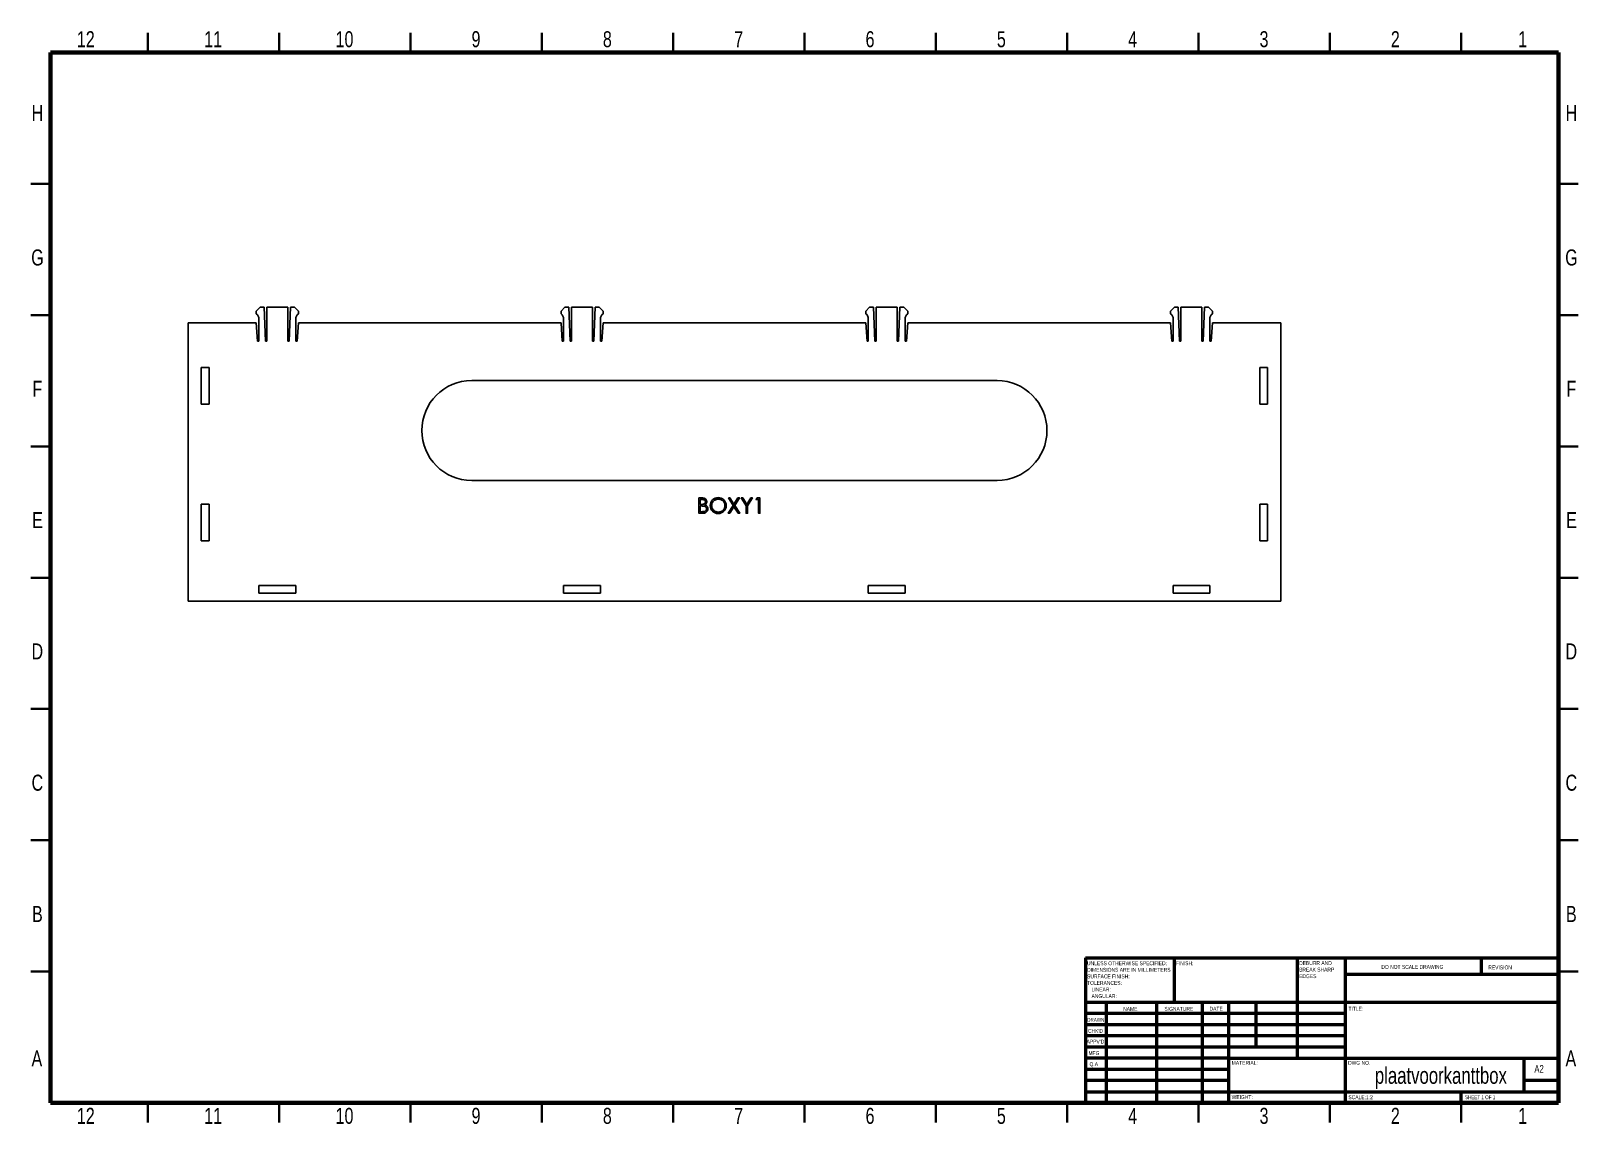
# Model space of a CAD drawing. Header units: millimetres. Extents: x 2 to 592, y 2 to 418.
import ezdxf

# ---------------------------------------------------------------- set-up
doc = ezdxf.new("R2010")
doc.units = ezdxf.units.MM
doc.styles.add('SLDTEXTSTYLE0', font='TXT', dxfattribs={"width": 0.75})
doc.styles.add('SLDTEXTSTYLE1', font='TXT', dxfattribs={"width": 0.686449})
doc.styles.add('SLDTEXTSTYLE2', font='TXT', dxfattribs={"width": 0.6875})

# ---------------------------------------------------------------- blocks, each defined once
blk = doc.blocks.new('SW_NOTE_0')
at = {"color": 0, "linetype": 'Continuous', "lineweight": 0, "char_height": 1.5, "attachment_point": 1, "style": 'SLDTEXTSTYLE0'}
for s, insert in [('UNLESS OTHERWISE SPECIFIED:', (0, 1.93)), ('TOLERANCES:', (0, -5.57)), ('SURFACE FINISH:', (0, -3.07)), ('DIMENSIONS ARE IN MILLIMETERS', (0, -0.57)), ('ANGULAR:', (1.69, -10.57)), ('LINEAR:', (1.69, -8.07))]:
    blk.add_mtext(s, dxfattribs=dict(at, insert=insert))
blk = doc.blocks.new('SW_NOTE_1')
at = {"color": 0, "linetype": 'Continuous', "lineweight": 0, "char_height": 1.5, "attachment_point": 1, "style": 'SLDTEXTSTYLE0'}
for s, insert in [('DEBURR AND', (0, 1.93)), ('BREAK SHARP', (0, -0.57)), ('EDGES', (0, -3.07))]:
    blk.add_mtext(s, dxfattribs=dict(at, insert=insert))

msp = doc.modelspace()

# ---------------------------------------------------------------- linework, layer by layer
at = {"color": 7, "linetype": 'Continuous', "lineweight": 35}
for p, q in [((47, 410), (47, 417.5)), ((97, 410), (97, 417.5)), ((147, 410), (147, 417.5)), ((197, 410), (197, 417.5)), ((247, 410), (247, 417.5)), ((297, 417.5), (297, 410)), ((297, 410), (297, 417.5)), ((347, 410), (347, 417.5)), ((397, 410), (397, 417.5)), ((447, 410), (447, 417.5)), ((497, 410), (497, 417.5)), ((547, 410), (547, 417.5)), ((10, 360), (2.5, 360)), ((584, 360), (591.5, 360)), ((10, 310), (2.5, 310)), ((584, 310), (591.5, 310)), ((10, 260), (2.5, 260)), ((584, 260), (591.5, 260)), ((2.5, 210), (10, 210)), ((10, 210), (2.5, 210)), ((591.5, 210), (584, 210)), ((584, 210), (591.5, 210)), ((10, 160), (2.5, 160)), ((584, 160), (591.5, 160)), ((10, 110), (2.5, 110)), ((584, 110), (591.5, 110)), ((10, 60), (2.5, 60)), ((584, 60), (591.5, 60)), ((47, 10), (47, 2.5)), ((97, 10), (97, 2.5)), ((147, 10), (147, 2.5)), ((197, 10), (197, 2.5)), ((247, 10), (247, 2.5)), ((297, 2.5), (297, 10)), ((297, 10), (297, 2.5)), ((347, 10), (347, 2.5)), ((397, 10), (397, 2.5)), ((447, 10), (447, 2.5)), ((497, 10), (497, 2.5)), ((547, 10), (547, 2.5))]:
    msp.add_line(p, q, dxfattribs=at)
at = {"color": 7, "linetype": 'Continuous', "lineweight": 70}
for p, q in [((10, 10), (10, 410)), ((10, 410), (584, 410)), ((584, 410), (584, 10)), ((584, 10), (10, 10))]:
    msp.add_line(p, q, dxfattribs=at)
at = {"color": 7, "linetype": 'Continuous', "lineweight": 25}
for p, q in [((89.8, 313.03), (88.3, 311.53)), ((91.3, 313.03), (89.8, 313.03)), ((91.8, 300.03), (91.3, 313.03)), ((92.3, 313.03), (92.3, 300.03)), ((100.3, 313.03), (92.3, 313.03)), ((100.3, 300.03), (100.3, 313.03)), ((101.3, 313.03), (100.8, 300.03)), ((102.8, 313.03), (101.3, 313.03)), ((104.3, 311.53), (102.8, 313.03)), ((205.8, 313.03), (204.3, 311.53)), ((207.3, 313.03), (205.8, 313.03)), ((207.8, 300.03), (207.3, 313.03)), ((208.3, 313.03), (208.3, 300.03)), ((216.3, 313.03), (208.3, 313.03)), ((216.3, 300.03), (216.3, 313.03)), ((217.3, 313.03), (216.8, 300.03)), ((218.8, 313.03), (217.3, 313.03)), ((220.3, 311.53), (218.8, 313.03)), ((321.8, 313.03), (320.3, 311.53)), ((323.3, 313.03), (321.8, 313.03)), ((323.8, 300.03), (323.3, 313.03)), ((324.3, 313.03), (324.3, 300.03)), ((332.3, 313.03), (324.3, 313.03)), ((332.3, 300.03), (332.3, 313.03)), ((333.3, 313.03), (332.8, 300.03)), ((334.8, 313.03), (333.3, 313.03)), ((336.3, 311.53), (334.8, 313.03)), ((437.8, 313.03), (436.3, 311.53)), ((439.3, 313.03), (437.8, 313.03)), ((439.8, 300.03), (439.3, 313.03)), ((440.3, 313.03), (440.3, 300.03)), ((448.3, 313.03), (440.3, 313.03)), ((448.3, 300.03), (448.3, 313.03)), ((449.3, 313.03), (448.8, 300.03)), ((450.8, 313.03), (449.3, 313.03)), ((452.3, 311.53), (450.8, 313.03)), ((62.3, 307.04), (62.3, 201.04)), ((88.3, 307.04), (62.3, 307.04)), ((88.3, 311.53), (88.3, 310.53)), ((88.3, 310.53), (88.8, 310.03)), ((88.8, 300.03), (88.3, 307.04)), ((88.8, 310.03), (89.3, 309.03)), ((89.3, 309.03), (89.3, 300.03)), ((103.3, 309.03), (103.8, 310.03)), ((103.3, 300.03), (103.3, 309.03)), ((103.8, 310.03), (104.3, 310.53)), ((104.3, 307.04), (103.8, 300.03)), ((104.3, 310.53), (104.3, 311.53)), ((204.3, 307.04), (104.3, 307.04)), ((204.3, 311.53), (204.3, 310.53)), ((204.3, 310.53), (204.8, 310.03)), ((204.8, 300.03), (204.3, 307.04)), ((204.8, 310.03), (205.3, 309.03)), ((205.3, 309.03), (205.3, 300.03)), ((219.3, 309.03), (219.8, 310.03)), ((219.3, 300.03), (219.3, 309.03)), ((219.8, 310.03), (220.3, 310.53)), ((220.3, 307.04), (219.8, 300.03)), ((220.3, 310.53), (220.3, 311.53)), ((320.3, 307.04), (220.3, 307.04)), ((320.3, 311.53), (320.3, 310.53)), ((320.3, 310.53), (320.8, 310.03)), ((320.8, 300.03), (320.3, 307.04)), ((320.8, 310.03), (321.3, 309.03)), ((321.3, 309.03), (321.3, 300.03)), ((335.3, 309.03), (335.8, 310.03)), ((335.3, 300.03), (335.3, 309.03)), ((335.8, 310.03), (336.3, 310.53)), ((336.3, 307.04), (335.8, 300.03)), ((336.3, 310.53), (336.3, 311.53)), ((436.3, 307.04), (336.3, 307.04)), ((436.3, 311.53), (436.3, 310.53)), ((436.3, 310.53), (436.8, 310.03)), ((436.8, 300.03), (436.3, 307.04)), ((436.8, 310.03), (437.3, 309.03)), ((437.3, 309.03), (437.3, 300.03)), ((451.3, 309.03), (451.8, 310.03)), ((451.3, 300.03), (451.3, 309.03)), ((451.8, 310.03), (452.3, 310.53)), ((452.3, 307.04), (451.8, 300.03)), ((452.3, 310.53), (452.3, 311.53)), ((478.3, 307.04), (452.3, 307.04)), ((478.3, 201.04), (478.3, 307.04)), ((89.3, 300.03), (88.8, 300.03)), ((92.3, 300.03), (91.8, 300.03)), ((100.8, 300.03), (100.3, 300.03)), ((103.8, 300.03), (103.3, 300.03)), ((205.3, 300.03), (204.8, 300.03)), ((208.3, 300.03), (207.8, 300.03)), ((216.8, 300.03), (216.3, 300.03)), ((219.8, 300.03), (219.3, 300.03)), ((321.3, 300.03), (320.8, 300.03)), ((324.3, 300.03), (323.8, 300.03)), ((332.8, 300.03), (332.3, 300.03)), ((335.8, 300.03), (335.3, 300.03)), ((437.3, 300.03), (436.8, 300.03)), ((440.3, 300.03), (439.8, 300.03)), ((448.8, 300.03), (448.3, 300.03)), ((451.8, 300.03), (451.3, 300.03)), ((70.3, 290.04), (67.3, 290.04)), ((67.3, 290.04), (67.3, 276.04)), ((70.3, 276.04), (70.3, 290.04)), ((470.3, 290.04), (470.3, 276.04)), ((473.3, 290.04), (470.3, 290.04)), ((473.3, 276.04), (473.3, 290.04)), ((370.3, 285.04), (170.3, 285.04)), ((67.3, 276.04), (70.3, 276.04)), ((470.3, 276.04), (473.3, 276.04)), ((170.3, 247.04), (370.3, 247.04)), ((70.3, 238.04), (67.3, 238.04)), ((67.3, 238.04), (67.3, 224.04)), ((70.3, 224.04), (70.3, 238.04)), ((473.3, 238.04), (470.3, 238.04)), ((470.3, 238.04), (470.3, 224.04)), ((473.3, 224.04), (473.3, 238.04)), ((67.3, 224.04), (70.3, 224.04)), ((470.3, 224.04), (473.3, 224.04)), ((103.3, 207.04), (89.3, 207.04)), ((89.3, 207.04), (89.3, 204.04)), ((103.3, 204.04), (103.3, 207.04)), ((219.3, 207.04), (205.3, 207.04)), ((205.3, 207.04), (205.3, 204.04)), ((219.3, 204.04), (219.3, 207.04)), ((321.3, 207.04), (321.3, 204.04)), ((335.3, 207.04), (321.3, 207.04)), ((335.3, 204.04), (335.3, 207.04)), ((437.3, 207.04), (437.3, 204.04)), ((451.3, 207.04), (437.3, 207.04)), ((451.3, 204.04), (451.3, 207.04)), ((62.3, 201.04), (478.3, 201.04)), ((89.3, 204.04), (103.3, 204.04)), ((205.3, 204.04), (219.3, 204.04)), ((321.3, 204.04), (335.3, 204.04)), ((437.3, 204.04), (451.3, 204.04))]:
    msp.add_line(p, q, dxfattribs=at)
at = {"color": 7, "linetype": 'Continuous', "lineweight": 50}
for p, q in [((404, 65.25), (584, 65.25)), ((404, 65.25), (404, 10)), ((437.8, 48.25), (437.8, 65.25)), ((484.6, 65.25), (484.6, 27)), ((502.8, 65.25), (502.8, 10)), ((554.8, 58.88), (554.8, 65.25)), ((584, 58.88), (502.8, 58.88)), ((584, 48.25), (404, 48.25)), ((411.8, 48.25), (411.8, 10)), ((430.99, 48.25), (430.99, 10)), ((448.4, 48.25), (448.4, 10)), ((458.6, 10), (458.6, 48.25)), ((469, 31.25), (469, 48.25)), ((502.8, 44), (404, 44)), ((502.8, 39.75), (404, 39.75)), ((502.8, 35.5), (404, 35.5)), ((502.8, 31.25), (404, 31.25)), ((458.6, 27), (404, 27)), ((458.6, 27), (584, 27)), ((571, 14.25), (571, 27)), ((458.6, 22.75), (404, 22.75)), ((458.6, 18.5), (404, 18.5)), ((584, 18.5), (571, 18.5)), ((404, 14.25), (584, 14.25)), ((547, 10), (547, 14.25))]:
    msp.add_line(p, q, dxfattribs=at)
at = {"color": 7, "linetype": 'Continuous', "flags": 128}
for points in [[(256.8, 240.36), (257.94, 240.36), (257.94, 240.36), (258.1, 240.35), (258.26, 240.35), (258.41, 240.33), (258.54, 240.31), (258.67, 240.29), (258.79, 240.26), (258.89, 240.23), (258.99, 240.19), (259.17, 240.1), (259.32, 239.98), (259.46, 239.84), (259.57, 239.68), (259.67, 239.5), (259.73, 239.32), (259.77, 239.12), (259.79, 238.91), (259.79, 238.91), (259.78, 238.72), (259.74, 238.54), (259.69, 238.36), (259.61, 238.2), (259.52, 238.05), (259.4, 237.91), (259.27, 237.78), (259.11, 237.68), (259.11, 237.68), (259.31, 237.6), (259.48, 237.51), (259.63, 237.42), (259.76, 237.32), (259.86, 237.21), (259.96, 237.09), (260.04, 236.96), (260.11, 236.82), (260.16, 236.67), (260.2, 236.52), (260.23, 236.36), (260.23, 236.19), (260.23, 236.19), (260.23, 236.02), (260.2, 235.85), (260.16, 235.7), (260.11, 235.55), (260.04, 235.41), (259.95, 235.27), (259.85, 235.14), (259.73, 235.02), (259.6, 234.9), (259.45, 234.81), (259.3, 234.72), (259.14, 234.66), (258.96, 234.6), (258.78, 234.57), (258.58, 234.54), (258.37, 234.54), (258.37, 234.54), (256.8, 234.54), (256.8, 234.54), (256.8, 240.36)], [(257.32, 239.76), (257.32, 237.89), (257.32, 237.89), (257.67, 237.89), (257.67, 237.89), (257.83, 237.9), (257.97, 237.9), (258.1, 237.91), (258.23, 237.92), (258.34, 237.94), (258.44, 237.96), (258.53, 237.98), (258.61, 238.01), (258.75, 238.07), (258.88, 238.15), (258.99, 238.25), (259.09, 238.36), (259.16, 238.49), (259.22, 238.62), (259.25, 238.76), (259.26, 238.9), (259.26, 238.9), (259.26, 239), (259.24, 239.09), (259.22, 239.18), (259.19, 239.26), (259.15, 239.34), (259.1, 239.41), (259.04, 239.47), (258.97, 239.53), (258.89, 239.59), (258.8, 239.63), (258.7, 239.67), (258.59, 239.7), (258.46, 239.73), (258.33, 239.75), (258.19, 239.76), (258.03, 239.76), (258.03, 239.76), (257.32, 239.76)], [(257.32, 237.3), (257.32, 235.13), (257.32, 235.13), (258.07, 235.13), (258.07, 235.13), (258.23, 235.14), (258.37, 235.14), (258.51, 235.15), (258.64, 235.16), (258.75, 235.18), (258.86, 235.2), (258.95, 235.23), (259.03, 235.25), (259.18, 235.32), (259.31, 235.41), (259.42, 235.51), (259.52, 235.63), (259.61, 235.76), (259.66, 235.9), (259.7, 236.04), (259.71, 236.19), (259.71, 236.19), (259.71, 236.28), (259.69, 236.37), (259.67, 236.46), (259.65, 236.54), (259.61, 236.62), (259.57, 236.7), (259.52, 236.77), (259.46, 236.84), (259.32, 236.97), (259.15, 237.08), (258.97, 237.17), (258.76, 237.23), (258.76, 237.23), (258.67, 237.24), (258.57, 237.26), (258.46, 237.27), (258.33, 237.28), (258.19, 237.29), (258.03, 237.29), (257.86, 237.3), (257.67, 237.3), (257.67, 237.3), (257.32, 237.3)], [(264.18, 239.91), (264.01, 239.9), (263.85, 239.89), (263.69, 239.86), (263.53, 239.83), (263.37, 239.78), (263.22, 239.72), (263.07, 239.65), (262.92, 239.58), (262.77, 239.49), (262.63, 239.39), (262.51, 239.29), (262.39, 239.19), (262.27, 239.07), (262.17, 238.95), (262.07, 238.82), (261.99, 238.68), (261.91, 238.54), (261.84, 238.39), (261.78, 238.24), (261.74, 238.08), (261.7, 237.92), (261.67, 237.76), (261.66, 237.59), (261.65, 237.42), (261.65, 237.42), (261.66, 237.17), (261.7, 236.93), (261.76, 236.7), (261.84, 236.48), (261.94, 236.27), (262.07, 236.06), (262.22, 235.87), (262.39, 235.69), (262.58, 235.52), (262.78, 235.38), (262.99, 235.26), (263.21, 235.16), (263.44, 235.08), (263.67, 235.03), (263.92, 234.99), (264.18, 234.98), (264.18, 234.98), (264.35, 234.99), (264.52, 235), (264.69, 235.03), (264.85, 235.07), (265.01, 235.11), (265.16, 235.17), (265.32, 235.23), (265.47, 235.31), (265.61, 235.39), (265.75, 235.49), (265.88, 235.59), (266, 235.69), (266.11, 235.81), (266.21, 235.93), (266.31, 236.06), (266.39, 236.2), (266.47, 236.34), (266.54, 236.49), (266.6, 236.64), (266.64, 236.79), (266.68, 236.95), (266.7, 237.11), (266.72, 237.28), (266.73, 237.45), (266.73, 237.45), (266.72, 237.62), (266.7, 237.78), (266.68, 237.95), (266.64, 238.1), (266.6, 238.26), (266.54, 238.4), (266.47, 238.55), (266.39, 238.69), (266.31, 238.82), (266.21, 238.95), (266.11, 239.07), (265.99, 239.19), (265.87, 239.3), (265.74, 239.4), (265.6, 239.49), (265.46, 239.58), (265.31, 239.65), (265.15, 239.72), (264.99, 239.78), (264.84, 239.83), (264.67, 239.86), (264.51, 239.89), (264.34, 239.9), (264.18, 239.91)], [(268.03, 240.36), (268.63, 240.36), (268.63, 240.36), (270.16, 237.98), (270.16, 237.98), (271.68, 240.36), (271.68, 240.36), (272.29, 240.36), (272.29, 240.36), (270.46, 237.5), (270.46, 237.5), (272.36, 234.54), (272.36, 234.54), (271.76, 234.54), (271.76, 234.54), (270.16, 237.03), (270.16, 237.03), (268.56, 234.54), (268.56, 234.54), (267.96, 234.54), (267.96, 234.54), (269.86, 237.5), (269.86, 237.5), (268.03, 240.36)], [(272.92, 240.36), (273.52, 240.36), (273.52, 240.36), (275.05, 237.86), (275.05, 237.86), (276.58, 240.36), (276.58, 240.36), (277.17, 240.36), (277.17, 240.36), (275.31, 237.3), (275.31, 237.3), (275.31, 234.54), (275.31, 234.54), (274.79, 234.54), (274.79, 234.54), (274.79, 237.3), (274.79, 237.3), (272.92, 240.36)], [(278.93, 240.36), (280.01, 240.36), (280.01, 240.36), (280.01, 234.54), (280.01, 234.54), (279.49, 234.54), (279.49, 234.54), (279.49, 239.76), (279.49, 239.76), (278.59, 239.76), (278.59, 239.76), (278.93, 240.36)]]:
    msp.add_lwpolyline(points, dxfattribs=at)
at = {"color": 7, "linetype": 'Continuous', "lineweight": 25}
for centre, start, end in [((170.3, 266.04), 90, 270), ((370.3, 266.04), 270, 90)]:
    msp.add_arc(centre, 19, start, end, dxfattribs=at)
at = {"color": 7, "linetype": 'Continuous'}
msp.add_arc((264.15, 237.45), 3.05, 90.00002, 89.99998, dxfattribs=at)

# ---------------------------------------------------------------- block references
at = {"color": 7, "linetype": 'Continuous', "lineweight": 0}
for name, p in [('SW_NOTE_0', (404.59, 61.99)), ('SW_NOTE_1', (485.31, 62.07))]:
    msp.add_blockref(name, p, dxfattribs=at)

# ---------------------------------------------------------------- texts
for s, insert, char_height, attachment_point, style in [('12', (23.38, 418.11), 6.096, 2, 'SLDTEXTSTYLE0'), ('10', (121.88, 418.11), 6.096, 2, 'SLDTEXTSTYLE0'), ('9', (171.94, 418.11), 6.1, 2, 'SLDTEXTSTYLE0'), ('8', (221.94, 418.11), 6.1, 2, 'SLDTEXTSTYLE0'), ('6', (321.94, 418.11), 6.1, 2, 'SLDTEXTSTYLE0'), ('3', (471.94, 418.11), 6.1, 2, 'SLDTEXTSTYLE0'), ('2', (521.94, 418.11), 6.1, 2, 'SLDTEXTSTYLE0'), ('11', (71.88, 418.11), 6.096, 2, 'SLDTEXTSTYLE0'), ('7', (271.94, 418.11), 6.1, 2, 'SLDTEXTSTYLE0'), ('5', (371.94, 418.11), 6.1, 2, 'SLDTEXTSTYLE0'), ('4', (421.94, 418.11), 6.1, 2, 'SLDTEXTSTYLE0'), ('1', (570.44, 418.11), 6.1, 2, 'SLDTEXTSTYLE0'), ('H', (4.99, 389.98), 6.1, 2, 'SLDTEXTSTYLE0'), ('H', (588.99, 389.98), 6.1, 2, 'SLDTEXTSTYLE0'), ('G', (4.98, 334.98), 6.1, 2, 'SLDTEXTSTYLE0'), ('G', (588.98, 334.98), 6.1, 2, 'SLDTEXTSTYLE0'), ('F', (4.94, 284.98), 6.1, 2, 'SLDTEXTSTYLE0'), ('F', (588.94, 284.98), 6.1, 2, 'SLDTEXTSTYLE0'), ('E', (5.01, 234.98), 6.1, 2, 'SLDTEXTSTYLE0'), ('E', (589.01, 234.98), 6.1, 2, 'SLDTEXTSTYLE0'), ('D', (4.93, 184.98), 6.1, 2, 'SLDTEXTSTYLE0'), ('D', (588.93, 184.98), 6.1, 2, 'SLDTEXTSTYLE0'), ('C', (4.94, 134.98), 6.1, 2, 'SLDTEXTSTYLE0'), ('C', (588.94, 134.98), 6.1, 2, 'SLDTEXTSTYLE0'), ('B', (4.95, 84.98), 6.1, 2, 'SLDTEXTSTYLE0'), ('B', (588.95, 84.98), 6.1, 2, 'SLDTEXTSTYLE0'), ('FINISH:', (438.37, 63.92), 1.5, 1, 'SLDTEXTSTYLE0'), ('DO NOT SCALE DRAWING', (516.61, 62.53), 1.5, 1, 'SLDTEXTSTYLE0'), ('REVISION', (557.33, 62.33), 1.5, 1, 'SLDTEXTSTYLE0'), ('DRAWN', (404.64, 42.38), 1.5, 1, 'SLDTEXTSTYLE1'), ('NAME', (418.32, 46.5), 1.5, 1, 'SLDTEXTSTYLE0'), ('SIGNATURE', (434.03, 46.56), 1.5, 1, 'SLDTEXTSTYLE0'), ('DATE', (451.21, 46.58), 1.5, 1, 'SLDTEXTSTYLE0'), ('TITLE:', (504.09, 46.58), 1.5, 1, 'SLDTEXTSTYLE0'), ("CHK'D", (404.94, 38.16), 1.5, 1, 'SLDTEXTSTYLE0'), ('A', (4.76, 29.98), 6.1, 2, 'SLDTEXTSTYLE0'), ("APPV'D", (404.4, 34.07), 1.5, 1, 'SLDTEXTSTYLE0'), ('MFG', (405.12, 29.72), 1.5, 1, 'SLDTEXTSTYLE0'), ('A', (588.76, 29.98), 6.1, 2, 'SLDTEXTSTYLE0'), ('Q.A', (405.51, 25.5), 1.5, 1, 'SLDTEXTSTYLE0'), ('MATERIAL:', (459.65, 25.99), 1.5, 1, 'SLDTEXTSTYLE0'), ('DWG NO.', (503.95, 25.99), 1.5, 1, 'SLDTEXTSTYLE0'), ('plaatvoorkanttbox', (539.28, 23.61), 6.35, 2, 'SLDTEXTSTYLE0'), ('A2', (574.87, 24.41), 2.91, 1, 'SLDTEXTSTYLE0'), ('WEIGHT:', (459.62, 12.95), 1.499, 1, 'SLDTEXTSTYLE0'), ('SCALE:1:2', (504.07, 12.9), 1.5, 1, 'SLDTEXTSTYLE0'), ('SHEET 1 OF 1', (548.48, 12.9), 1.5, 1, 'SLDTEXTSTYLE2'), ('12', (23.38, 8.11), 6.096, 2, 'SLDTEXTSTYLE0'), ('11', (71.88, 8.11), 6.096, 2, 'SLDTEXTSTYLE0'), ('10', (121.88, 8.11), 6.096, 2, 'SLDTEXTSTYLE0'), ('9', (171.94, 8.11), 6.1, 2, 'SLDTEXTSTYLE0'), ('8', (221.94, 8.11), 6.1, 2, 'SLDTEXTSTYLE0'), ('7', (271.94, 8.11), 6.1, 2, 'SLDTEXTSTYLE0'), ('6', (321.94, 8.11), 6.1, 2, 'SLDTEXTSTYLE0'), ('5', (371.94, 8.11), 6.1, 2, 'SLDTEXTSTYLE0'), ('4', (421.94, 8.11), 6.1, 2, 'SLDTEXTSTYLE0'), ('3', (471.94, 8.11), 6.1, 2, 'SLDTEXTSTYLE0'), ('2', (521.94, 8.11), 6.1, 2, 'SLDTEXTSTYLE0'), ('1', (570.44, 8.11), 6.1, 2, 'SLDTEXTSTYLE0')]:
    msp.add_mtext(s, dxfattribs=dict(at, insert=insert, char_height=char_height, attachment_point=attachment_point, style=style))

doc.saveas('drawing.dxf')
